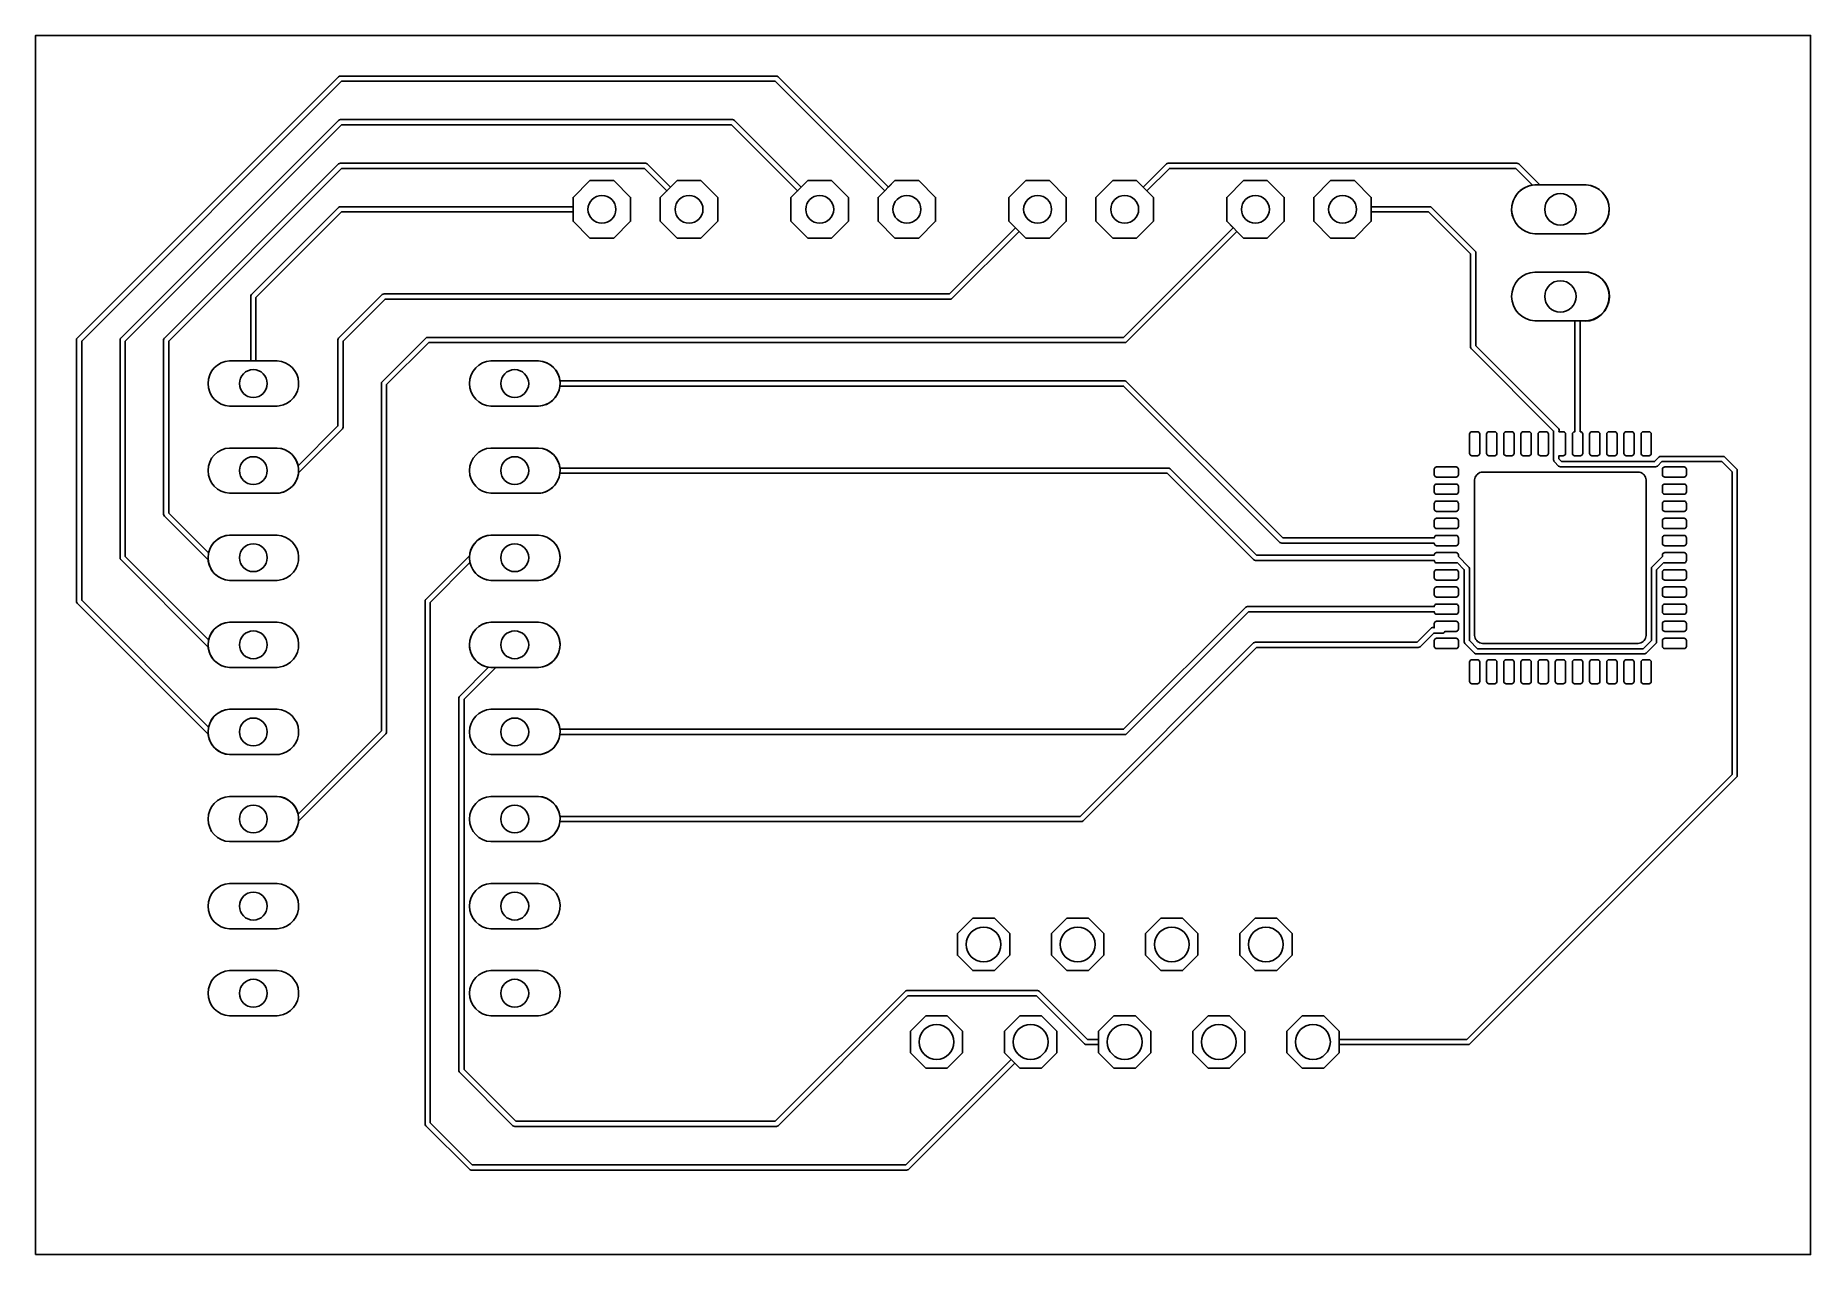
# Model space of a CAD drawing. Header units: millimetres. Extents: x 0 to 51.7, y 0 to 35.6.
import ezdxf

# ---------------------------------------------------------------- set-up
doc = ezdxf.new("R2010")
doc.units = ezdxf.units.MM

msp = doc.modelspace()

# ---------------------------------------------------------------- linework, layer by layer
at = {"layer": '16_copper'}
for points in [[(17.348, 30.133), (17.348, 30.827), (16.857, 31.318), (16.163, 31.318), (15.672, 30.827), (15.672, 30.133), (16.163, 29.642), (16.857, 29.642)], [(19.888, 30.133), (19.888, 30.827), (19.397, 31.318), (18.703, 31.318), (18.212, 30.827), (18.212, 30.133), (18.703, 29.642), (19.397, 29.642)], [(23.698, 30.133), (23.698, 30.827), (23.207, 31.318), (22.513, 31.318), (22.022, 30.827), (22.022, 30.133), (22.513, 29.642), (23.207, 29.642)], [(26.238, 30.133), (26.238, 30.827), (25.747, 31.318), (25.053, 31.318), (24.562, 30.827), (24.562, 30.133), (25.053, 29.642), (25.747, 29.642)], [(30.048, 30.133), (30.048, 30.827), (29.557, 31.318), (28.863, 31.318), (28.372, 30.827), (28.372, 30.133), (28.863, 29.642), (29.557, 29.642)], [(32.588, 30.133), (32.588, 30.827), (32.097, 31.318), (31.403, 31.318), (30.912, 30.827), (30.912, 30.133), (31.403, 29.642), (32.097, 29.642)], [(36.398, 30.133), (36.398, 30.827), (35.907, 31.318), (35.213, 31.318), (34.722, 30.827), (34.722, 30.133), (35.213, 29.642), (35.907, 29.642)], [(38.938, 30.133), (38.938, 30.827), (38.447, 31.318), (37.753, 31.318), (37.262, 30.827), (37.262, 30.133), (37.753, 29.642), (38.447, 29.642)], [(28.397, 8.727), (28.397, 9.358), (27.951, 9.804), (27.32, 9.804), (26.873, 9.358), (26.873, 8.727), (27.32, 8.28), (27.951, 8.28)], [(31.14, 8.727), (31.14, 9.358), (30.694, 9.804), (30.063, 9.804), (29.616, 9.358), (29.616, 8.727), (30.063, 8.28), (30.694, 8.28)], [(33.884, 8.727), (33.884, 9.358), (33.437, 9.804), (32.806, 9.804), (32.36, 9.358), (32.36, 8.727), (32.806, 8.28), (33.437, 8.28)], [(36.627, 8.727), (36.627, 9.358), (36.18, 9.804), (35.549, 9.804), (35.103, 9.358), (35.103, 8.727), (35.549, 8.28), (36.18, 8.28)], [(27.026, 5.882), (27.026, 6.513), (26.579, 6.96), (25.948, 6.96), (25.502, 6.513), (25.502, 5.882), (25.948, 5.436), (26.579, 5.436)], [(29.769, 5.882), (29.769, 6.513), (29.322, 6.96), (28.691, 6.96), (28.245, 6.513), (28.245, 5.882), (28.691, 5.436), (29.322, 5.436)], [(32.512, 5.882), (32.512, 6.513), (32.066, 6.96), (31.434, 6.96), (30.988, 6.513), (30.988, 5.882), (31.434, 5.436), (32.066, 5.436)], [(35.255, 5.882), (35.255, 6.513), (34.809, 6.96), (34.178, 6.96), (33.731, 6.513), (33.731, 5.882), (34.178, 5.436), (34.809, 5.436)], [(37.998, 5.882), (37.998, 6.513), (37.552, 6.96), (36.921, 6.96), (36.474, 6.513), (36.474, 5.882), (36.921, 5.436), (37.552, 5.436)]]:
    msp.add_lwpolyline(points, close=True, dxfattribs=at)
for points in [[(45.266, 29.776, 0.906348), (45.196, 31.191), (43.704, 31.191, 0.952081), (43.704, 29.769), (45.196, 29.769)], [(45.266, 27.236, 0.906348), (45.196, 28.651), (43.704, 28.651, 0.952081), (43.704, 27.229), (45.196, 27.229)], [(7.107, 24.746, 0.906346), (7.043, 26.06), (5.657, 26.06, 0.952079), (5.657, 24.74), (7.043, 24.74)], [(14.727, 24.746, 0.906346), (14.663, 26.06), (13.277, 26.06, 0.952079), (13.277, 24.74), (14.663, 24.74)], [(7.107, 22.206, 0.906346), (7.043, 23.52), (5.657, 23.52, 0.952079), (5.657, 22.2), (7.043, 22.2)], [(14.727, 22.206, 0.906346), (14.663, 23.52), (13.277, 23.52, 0.952079), (13.277, 22.2), (14.663, 22.2)], [(7.107, 19.666, 0.906346), (7.043, 20.98), (5.657, 20.98, 0.952079), (5.657, 19.66), (7.043, 19.66)], [(14.727, 19.666, 0.906346), (14.663, 20.98), (13.277, 20.98, 0.952079), (13.277, 19.66), (14.663, 19.66)], [(7.107, 17.126, 0.906346), (7.043, 18.44), (5.657, 18.44, 0.952079), (5.657, 17.12), (7.043, 17.12)], [(14.727, 17.126, 0.906346), (14.663, 18.44), (13.277, 18.44, 0.952079), (13.277, 17.12), (14.663, 17.12)], [(7.107, 14.586, 0.906346), (7.043, 15.9), (5.657, 15.9, 0.952079), (5.657, 14.58), (7.043, 14.58)], [(14.727, 14.586, 0.906346), (14.663, 15.9), (13.277, 15.9, 0.952079), (13.277, 14.58), (14.663, 14.58)], [(7.107, 12.046, 0.906346), (7.043, 13.36), (5.657, 13.36, 0.952079), (5.657, 12.04), (7.043, 12.04)], [(14.727, 12.046, 0.906346), (14.663, 13.36), (13.277, 13.36, 0.952079), (13.277, 12.04), (14.663, 12.04)], [(7.107, 9.506, 0.906346), (7.043, 10.82), (5.657, 10.82, 0.952079), (5.657, 9.5), (7.043, 9.5)], [(14.727, 9.506, 0.906346), (14.663, 10.82), (13.277, 10.82, 0.952079), (13.277, 9.5), (14.663, 9.5)], [(7.107, 6.966, 0.906346), (7.043, 8.28), (5.657, 8.28, 0.952079), (5.657, 6.96), (7.043, 6.96)], [(14.727, 6.966, 0.906346), (14.663, 8.28), (13.277, 8.28, 0.952079), (13.277, 6.96), (14.663, 6.96)]]:
    msp.add_lwpolyline(points, format="xyb", close=True, dxfattribs=at)
at = {"layer": '1_copper'}
for points in [[(7.107, 14.586, 0.906346), (7.043, 15.9), (5.657, 15.9, 0.337901), (5.045, 15.383), (1.346, 19.082), (1.346, 26.638), (8.922, 34.214), (21.558, 34.214), (24.753, 31.019), (24.562, 30.827), (24.562, 30.133), (25.053, 29.642), (25.747, 29.642), (26.238, 30.133), (26.238, 30.827), (25.747, 31.318), (25.053, 31.318), (24.861, 31.127), (21.644, 34.344, 0.198912), (21.59, 34.366), (8.89, 34.366, 0.198912), (8.836, 34.344), (1.216, 26.724, 0.198912), (1.194, 26.67), (1.194, 19.05, 0.198912), (1.216, 18.996), (5.026, 15.186), (5.032, 15.182), (5.036, 15.143, 0.357805), (5.657, 14.58), (7.043, 14.58)], [(7.107, 17.126, 0.906346), (7.043, 18.44), (5.657, 18.44, 0.337901), (5.045, 17.923), (2.616, 20.352), (2.616, 26.638), (8.922, 32.944), (20.288, 32.944), (22.213, 31.019), (22.022, 30.827), (22.022, 30.133), (22.513, 29.642), (23.207, 29.642), (23.698, 30.133), (23.698, 30.827), (23.207, 31.318), (22.513, 31.318), (22.321, 31.127), (20.374, 33.074, 0.198912), (20.32, 33.096), (8.89, 33.096, 0.198912), (8.836, 33.074), (2.486, 26.724, 0.198912), (2.464, 26.67), (2.464, 20.32, 0.198912), (2.486, 20.266), (5.026, 17.726), (5.032, 17.722), (5.036, 17.683, 0.357805), (5.657, 17.12), (7.043, 17.12)], [(7.107, 19.666, 0.906346), (7.043, 20.98), (5.657, 20.98, 0.337901), (5.045, 20.463), (3.886, 21.622), (3.886, 26.638), (8.922, 31.674), (17.748, 31.674), (18.403, 31.019), (18.212, 30.827), (18.212, 30.133), (18.703, 29.642), (19.397, 29.642), (19.888, 30.133), (19.888, 30.827), (19.397, 31.318), (18.703, 31.318), (18.511, 31.127), (17.834, 31.804, 0.198912), (17.78, 31.826), (8.89, 31.826, 0.198912), (8.836, 31.804), (3.756, 26.724, 0.198912), (3.734, 26.67), (3.734, 21.59, 0.198912), (3.756, 21.536), (5.026, 20.266), (5.032, 20.262), (5.036, 20.223, 0.357805), (5.657, 19.66), (7.043, 19.66)], [(32.588, 30.133), (32.588, 30.827), (32.397, 31.019), (33.052, 31.674), (43.148, 31.674), (43.638, 31.185, 0.908436), (43.704, 29.769), (45.196, 29.769, 0.952081), (45.196, 31.191), (43.847, 31.191), (43.234, 31.804, 0.198912), (43.18, 31.826), (33.02, 31.826, 0.198912), (32.966, 31.804), (32.289, 31.127), (32.097, 31.318), (31.403, 31.318), (30.912, 30.827), (30.912, 30.133), (31.403, 29.642), (32.097, 29.642)], [(7.107, 22.206, 0.330355), (7.664, 22.763), (7.668, 22.802), (7.674, 22.806), (8.944, 24.076, 0.198912), (8.966, 24.13), (8.966, 26.638), (10.192, 27.864), (26.67, 27.864, 0.198912), (26.724, 27.886), (28.671, 29.833), (28.863, 29.642), (29.557, 29.642), (30.048, 30.133), (30.048, 30.827), (29.557, 31.318), (28.863, 31.318), (28.372, 30.827), (28.372, 30.133), (28.563, 29.941), (26.638, 28.016), (10.16, 28.016, 0.198912), (10.106, 27.994), (8.836, 26.724, 0.198912), (8.814, 26.67), (8.814, 24.162), (7.655, 23.003, 0.337901), (7.043, 23.52), (5.657, 23.52, 0.952079), (5.657, 22.2), (7.043, 22.2)], [(7.107, 12.046, 0.330355), (7.664, 12.603), (7.668, 12.642), (7.674, 12.646), (10.214, 15.186, 0.198912), (10.236, 15.24), (10.236, 25.368), (11.462, 26.594), (31.75, 26.594, 0.198912), (31.804, 26.616), (35.021, 29.833), (35.213, 29.642), (35.907, 29.642), (36.398, 30.133), (36.398, 30.827), (35.907, 31.318), (35.213, 31.318), (34.722, 30.827), (34.722, 30.133), (34.913, 29.941), (31.718, 26.746), (11.43, 26.746, 0.198912), (11.376, 26.724), (10.106, 25.454, 0.198912), (10.084, 25.4), (10.084, 15.272), (7.655, 12.843, 0.337901), (7.043, 13.36), (5.657, 13.36, 0.952079), (5.657, 12.04), (7.043, 12.04)], [(7.107, 24.746, 0.906346), (7.043, 26.06), (6.426, 26.06), (6.426, 27.908), (8.922, 30.404), (15.672, 30.404), (15.672, 30.133), (16.163, 29.642), (16.857, 29.642), (17.348, 30.133), (17.348, 30.827), (16.857, 31.318), (16.163, 31.318), (15.672, 30.827), (15.672, 30.556), (8.89, 30.556, 0.198912), (8.836, 30.534), (6.296, 27.994, 0.198912), (6.274, 27.94), (6.274, 26.06), (5.657, 26.06, 0.952079), (5.657, 24.74), (7.043, 24.74)], [(44.254, 23.162, 0.169977), (44.275, 23.116), (44.396, 22.995, 0.198912), (44.45, 22.972), (47.224, 22.972, 0.198912), (47.278, 22.995), (47.406, 23.122), (49.16, 23.122), (49.454, 22.828), (49.454, 14.002), (41.726, 6.274), (37.998, 6.274), (37.998, 6.513), (37.552, 6.96), (36.921, 6.96), (36.474, 6.513), (36.474, 5.882), (36.921, 5.436), (37.552, 5.436), (37.998, 5.882), (37.998, 6.121), (41.758, 6.121, 0.198912), (41.811, 6.144), (49.584, 13.916, 0.198912), (49.606, 13.97), (49.606, 22.86, 0.198912), (49.584, 22.914), (49.245, 23.252, 0.198912), (49.191, 23.275), (47.374, 23.275, 0.198912), (47.32, 23.252), (47.193, 23.125), (44.482, 23.125), (44.405, 23.202), (44.405, 23.295), (44.535, 23.295), (44.554, 23.3), (44.571, 23.31), (44.585, 23.324), (44.595, 23.341), (44.6, 23.36), (44.6, 23.93), (44.595, 23.949), (44.585, 23.966), (44.571, 23.98), (44.554, 23.99), (44.535, 23.995), (44.405, 23.995, 0.357399), (44.382, 24.1), (41.986, 26.496), (41.986, 29.21, 0.198912), (41.964, 29.264), (40.694, 30.534, 0.198912), (40.64, 30.556), (38.938, 30.556), (38.938, 30.827), (38.447, 31.318), (37.753, 31.318), (37.262, 30.827), (37.262, 30.133), (37.753, 29.642), (38.447, 29.642), (38.938, 30.133), (38.938, 30.404), (40.608, 30.404), (41.834, 29.178), (41.834, 26.464, 0.198912), (41.856, 26.41), (44.252, 24.014), (44.252, 23.17)], [(45.054, 23.3), (45.071, 23.31), (45.085, 23.324), (45.095, 23.341), (45.1, 23.36), (45.1, 23.93), (45.095, 23.949), (45.085, 23.966), (45.071, 23.98), (45.054, 23.99), (45.035, 23.995), (45.026, 23.995), (45.026, 27.229, 0.971486), (45.334, 28.631), (45.266, 28.644), (45.196, 28.651), (43.704, 28.651, 0.952081), (43.704, 27.229), (44.874, 27.229), (44.874, 23.995), (44.865, 23.995), (44.846, 23.99), (44.829, 23.98), (44.815, 23.966), (44.805, 23.949), (44.8, 23.93), (44.8, 23.36), (44.805, 23.341), (44.815, 23.324), (44.829, 23.31), (44.846, 23.3), (44.865, 23.295), (45.035, 23.295)], [(41.429, 20.675), (41.446, 20.685), (41.46, 20.699), (41.47, 20.716), (41.475, 20.735), (41.475, 20.905), (41.47, 20.924), (41.46, 20.941), (41.446, 20.955), (41.429, 20.965), (41.41, 20.97), (40.84, 20.97), (40.821, 20.965), (40.804, 20.955), (40.79, 20.941), (40.78, 20.924), (40.775, 20.905), (40.775, 20.896), (36.362, 20.896), (31.804, 25.454, 0.198912), (31.75, 25.476), (15.286, 25.476, 0.366753), (14.663, 26.06), (13.277, 26.06, 0.952079), (13.277, 24.74), (14.663, 24.74, 0.366753), (15.286, 25.324), (31.718, 25.324), (36.276, 20.766, 0.198912), (36.33, 20.744), (40.775, 20.744), (40.775, 20.735), (40.78, 20.716), (40.79, 20.699), (40.804, 20.685), (40.821, 20.675), (40.84, 20.67), (41.41, 20.67)], [(46.907, 17.516, 0.169977), (46.952, 17.538), (47.232, 17.818, 0.198912), (47.255, 17.872), (47.255, 19.971), (47.463, 20.18), (47.471, 20.175), (47.49, 20.17), (48.06, 20.17), (48.079, 20.175), (48.096, 20.185), (48.11, 20.199), (48.12, 20.216), (48.125, 20.235), (48.125, 20.405), (48.12, 20.424), (48.11, 20.441), (48.096, 20.455), (48.079, 20.465), (48.06, 20.47), (47.49, 20.47), (47.471, 20.465), (47.454, 20.455), (47.44, 20.441), (47.43, 20.424), (47.425, 20.405), (47.425, 20.357), (47.125, 20.057, 0.198912), (47.102, 20.003), (47.102, 17.903), (46.867, 17.668), (42.033, 17.668), (41.798, 17.903), (41.798, 20.003, 0.198912), (41.775, 20.057), (41.475, 20.357), (41.475, 20.405), (41.47, 20.424), (41.46, 20.441), (41.446, 20.455), (41.429, 20.465), (41.41, 20.47), (40.84, 20.47), (40.821, 20.465), (40.804, 20.455), (40.79, 20.441), (40.78, 20.424), (40.775, 20.405), (40.775, 20.396), (35.592, 20.396), (33.074, 22.914, 0.198912), (33.02, 22.936), (15.286, 22.936, 0.366753), (14.663, 23.52), (13.277, 23.52, 0.952079), (13.277, 22.2), (14.663, 22.2, 0.366753), (15.286, 22.784), (32.988, 22.784), (35.506, 20.266, 0.198912), (35.56, 20.244), (40.775, 20.244), (40.775, 20.235), (40.78, 20.216), (40.79, 20.199), (40.804, 20.185), (40.821, 20.175), (40.84, 20.17), (41.41, 20.17), (41.429, 20.175), (41.437, 20.18), (41.645, 19.971), (41.645, 17.872, 0.198912), (41.668, 17.818), (41.948, 17.538, 0.198912), (42.002, 17.515), (46.898, 17.515)], [(25.408, 2.465, 0.169977), (25.454, 2.486), (28.547, 5.58), (28.691, 5.436), (29.322, 5.436), (29.769, 5.882), (29.769, 6.513), (29.322, 6.96), (28.691, 6.96), (28.245, 6.513), (28.245, 5.882), (28.44, 5.687), (25.368, 2.616), (12.732, 2.616), (11.506, 3.842), (11.506, 19.018), (12.665, 20.177, 0.337901), (13.277, 19.66), (14.663, 19.66, 0.952079), (14.663, 20.98), (13.277, 20.98, 0.357805), (12.656, 20.417), (12.652, 20.378), (12.646, 20.374), (11.376, 19.104, 0.198912), (11.354, 19.05), (11.354, 3.81, 0.198912), (11.376, 3.756), (12.646, 2.486, 0.198912), (12.7, 2.464), (25.4, 2.464)], [(14.727, 14.586, 0.339151), (15.286, 15.164), (31.75, 15.164, 0.198912), (31.804, 15.186), (35.362, 18.744), (40.775, 18.744), (40.775, 18.735), (40.78, 18.716), (40.79, 18.699), (40.804, 18.685), (40.821, 18.675), (40.84, 18.67), (41.41, 18.67), (41.429, 18.675), (41.446, 18.685), (41.46, 18.699), (41.47, 18.716), (41.475, 18.735), (41.475, 18.905), (41.47, 18.924), (41.46, 18.941), (41.446, 18.955), (41.429, 18.965), (41.41, 18.97), (40.84, 18.97), (40.821, 18.965), (40.804, 18.955), (40.79, 18.941), (40.78, 18.924), (40.775, 18.905), (40.775, 18.896), (35.33, 18.896, 0.198912), (35.276, 18.874), (31.718, 15.316), (15.286, 15.316, 0.366753), (14.663, 15.9), (13.277, 15.9, 0.952079), (13.277, 14.58), (14.663, 14.58)], [(21.598, 3.735, 0.169977), (21.644, 3.756), (25.432, 7.544), (29.178, 7.544), (30.579, 6.144, 0.198912), (30.632, 6.121), (30.988, 6.121), (30.988, 5.882), (31.434, 5.436), (32.066, 5.436), (32.512, 5.882), (32.512, 6.513), (32.066, 6.96), (31.434, 6.96), (30.988, 6.513), (30.988, 6.274), (30.664, 6.274), (29.264, 7.674, 0.198912), (29.21, 7.696), (25.4, 7.696, 0.198912), (25.346, 7.674), (21.558, 3.886), (14.002, 3.886), (12.497, 5.391), (12.497, 16.199), (13.417, 17.12), (14.663, 17.12, 0.952079), (14.663, 18.44), (13.277, 18.44, 0.903784), (13.209, 17.127), (12.367, 16.284, 0.198912), (12.344, 16.231), (12.344, 5.359, 0.198912), (12.367, 5.306), (13.916, 3.756, 0.198912), (13.97, 3.734), (21.59, 3.734)], [(14.727, 12.046, 0.339151), (15.286, 12.624), (30.48, 12.624, 0.198912), (30.534, 12.646), (35.592, 17.704), (40.306, 17.704, 0.198912), (40.36, 17.726), (40.756, 18.122), (41.004, 18.122, 0.315952), (41.083, 18.17), (41.41, 18.17), (41.429, 18.175), (41.446, 18.185), (41.46, 18.199), (41.47, 18.216), (41.475, 18.235), (41.475, 18.405), (41.47, 18.424), (41.46, 18.441), (41.446, 18.455), (41.429, 18.465), (41.41, 18.47), (40.84, 18.47), (40.821, 18.465), (40.804, 18.455), (40.79, 18.441), (40.78, 18.424), (40.775, 18.405), (40.775, 18.275, 0.357399), (40.67, 18.252), (40.274, 17.856), (35.56, 17.856, 0.198912), (35.506, 17.834), (30.448, 12.776), (15.286, 12.776, 0.366753), (14.663, 13.36), (13.277, 13.36, 0.952079), (13.277, 12.04), (14.663, 12.04)], [(7.107, 9.506, 0.906346), (7.043, 10.82), (5.657, 10.82, 0.952079), (5.657, 9.5), (7.043, 9.5)], [(14.727, 9.506, 0.906346), (14.663, 10.82), (13.277, 10.82, 0.952079), (13.277, 9.5), (14.663, 9.5)], [(7.107, 6.966, 0.906346), (7.043, 8.28), (5.657, 8.28, 0.952079), (5.657, 6.96), (7.043, 6.96)], [(14.727, 6.966, 0.906346), (14.663, 8.28), (13.277, 8.28, 0.952079), (13.277, 6.96), (14.663, 6.96)]]:
    msp.add_lwpolyline(points, format="xyb", close=True, dxfattribs=at)
for points in [[(42.054, 23.3), (42.071, 23.31), (42.085, 23.324), (42.095, 23.341), (42.1, 23.36), (42.1, 23.93), (42.095, 23.949), (42.085, 23.966), (42.071, 23.98), (42.054, 23.99), (42.035, 23.995), (41.865, 23.995), (41.846, 23.99), (41.829, 23.98), (41.815, 23.966), (41.805, 23.949), (41.8, 23.93), (41.8, 23.36), (41.805, 23.341), (41.815, 23.324), (41.829, 23.31), (41.846, 23.3), (41.865, 23.295), (42.035, 23.295)], [(42.554, 23.3), (42.571, 23.31), (42.585, 23.324), (42.595, 23.341), (42.6, 23.36), (42.6, 23.93), (42.595, 23.949), (42.585, 23.966), (42.571, 23.98), (42.554, 23.99), (42.535, 23.995), (42.365, 23.995), (42.346, 23.99), (42.329, 23.98), (42.315, 23.966), (42.305, 23.949), (42.3, 23.93), (42.3, 23.36), (42.305, 23.341), (42.315, 23.324), (42.329, 23.31), (42.346, 23.3), (42.365, 23.295), (42.535, 23.295)], [(43.054, 23.3), (43.071, 23.31), (43.085, 23.324), (43.095, 23.341), (43.1, 23.36), (43.1, 23.93), (43.095, 23.949), (43.085, 23.966), (43.071, 23.98), (43.054, 23.99), (43.035, 23.995), (42.865, 23.995), (42.846, 23.99), (42.829, 23.98), (42.815, 23.966), (42.805, 23.949), (42.8, 23.93), (42.8, 23.36), (42.805, 23.341), (42.815, 23.324), (42.829, 23.31), (42.846, 23.3), (42.865, 23.295), (43.035, 23.295)], [(43.554, 23.3), (43.571, 23.31), (43.585, 23.324), (43.595, 23.341), (43.6, 23.36), (43.6, 23.93), (43.595, 23.949), (43.585, 23.966), (43.571, 23.98), (43.554, 23.99), (43.535, 23.995), (43.365, 23.995), (43.346, 23.99), (43.329, 23.98), (43.315, 23.966), (43.305, 23.949), (43.3, 23.93), (43.3, 23.36), (43.305, 23.341), (43.315, 23.324), (43.329, 23.31), (43.346, 23.3), (43.365, 23.295), (43.535, 23.295)], [(44.054, 23.3), (44.071, 23.31), (44.085, 23.324), (44.095, 23.341), (44.1, 23.36), (44.1, 23.93), (44.095, 23.949), (44.085, 23.966), (44.071, 23.98), (44.054, 23.99), (44.035, 23.995), (43.865, 23.995), (43.846, 23.99), (43.829, 23.98), (43.815, 23.966), (43.805, 23.949), (43.8, 23.93), (43.8, 23.36), (43.805, 23.341), (43.815, 23.324), (43.829, 23.31), (43.846, 23.3), (43.865, 23.295), (44.035, 23.295)], [(45.554, 23.3), (45.571, 23.31), (45.585, 23.324), (45.595, 23.341), (45.6, 23.36), (45.6, 23.93), (45.595, 23.949), (45.585, 23.966), (45.571, 23.98), (45.554, 23.99), (45.535, 23.995), (45.365, 23.995), (45.346, 23.99), (45.329, 23.98), (45.315, 23.966), (45.305, 23.949), (45.3, 23.93), (45.3, 23.36), (45.305, 23.341), (45.315, 23.324), (45.329, 23.31), (45.346, 23.3), (45.365, 23.295), (45.535, 23.295)], [(46.054, 23.3), (46.071, 23.31), (46.085, 23.324), (46.095, 23.341), (46.1, 23.36), (46.1, 23.93), (46.095, 23.949), (46.085, 23.966), (46.071, 23.98), (46.054, 23.99), (46.035, 23.995), (45.865, 23.995), (45.846, 23.99), (45.829, 23.98), (45.815, 23.966), (45.805, 23.949), (45.8, 23.93), (45.8, 23.36), (45.805, 23.341), (45.815, 23.324), (45.829, 23.31), (45.846, 23.3), (45.865, 23.295), (46.035, 23.295)], [(46.554, 23.3), (46.571, 23.31), (46.585, 23.324), (46.595, 23.341), (46.6, 23.36), (46.6, 23.93), (46.595, 23.949), (46.585, 23.966), (46.571, 23.98), (46.554, 23.99), (46.535, 23.995), (46.365, 23.995), (46.346, 23.99), (46.329, 23.98), (46.315, 23.966), (46.305, 23.949), (46.3, 23.93), (46.3, 23.36), (46.305, 23.341), (46.315, 23.324), (46.329, 23.31), (46.346, 23.3), (46.365, 23.295), (46.535, 23.295)], [(47.054, 23.3), (47.071, 23.31), (47.085, 23.324), (47.095, 23.341), (47.1, 23.36), (47.1, 23.93), (47.095, 23.949), (47.085, 23.966), (47.071, 23.98), (47.054, 23.99), (47.035, 23.995), (46.865, 23.995), (46.846, 23.99), (46.829, 23.98), (46.815, 23.966), (46.805, 23.949), (46.8, 23.93), (46.8, 23.36), (46.805, 23.341), (46.815, 23.324), (46.829, 23.31), (46.846, 23.3), (46.865, 23.295), (47.035, 23.295)], [(41.429, 22.675), (41.446, 22.685), (41.46, 22.699), (41.47, 22.716), (41.475, 22.735), (41.475, 22.905), (41.47, 22.924), (41.46, 22.941), (41.446, 22.955), (41.429, 22.965), (41.41, 22.97), (40.84, 22.97), (40.821, 22.965), (40.804, 22.955), (40.79, 22.941), (40.78, 22.924), (40.775, 22.905), (40.775, 22.735), (40.78, 22.716), (40.79, 22.699), (40.804, 22.685), (40.821, 22.675), (40.84, 22.67), (41.41, 22.67)], [(46.759, 17.826), (46.796, 17.838), (46.831, 17.856), (46.863, 17.879), (46.891, 17.907), (46.914, 17.939), (46.932, 17.974), (46.944, 18.011), (46.95, 18.05), (46.95, 22.59), (46.944, 22.629), (46.932, 22.666), (46.914, 22.701), (46.891, 22.733), (46.863, 22.761), (46.831, 22.784), (46.796, 22.802), (46.759, 22.814), (46.72, 22.82), (42.18, 22.82), (42.141, 22.814), (42.104, 22.802), (42.069, 22.784), (42.037, 22.761), (42.009, 22.733), (41.986, 22.701), (41.968, 22.666), (41.956, 22.629), (41.95, 22.59), (41.95, 18.05), (41.956, 18.011), (41.968, 17.974), (41.986, 17.939), (42.009, 17.907), (42.037, 17.879), (42.069, 17.856), (42.104, 17.838), (42.141, 17.826), (42.18, 17.82), (46.72, 17.82)], [(48.079, 22.675), (48.096, 22.685), (48.11, 22.699), (48.12, 22.716), (48.125, 22.735), (48.125, 22.905), (48.12, 22.924), (48.11, 22.941), (48.096, 22.955), (48.079, 22.965), (48.06, 22.97), (47.49, 22.97), (47.471, 22.965), (47.454, 22.955), (47.44, 22.941), (47.43, 22.924), (47.425, 22.905), (47.425, 22.735), (47.43, 22.716), (47.44, 22.699), (47.454, 22.685), (47.471, 22.675), (47.49, 22.67), (48.06, 22.67)], [(41.429, 22.175), (41.446, 22.185), (41.46, 22.199), (41.47, 22.216), (41.475, 22.235), (41.475, 22.405), (41.47, 22.424), (41.46, 22.441), (41.446, 22.455), (41.429, 22.465), (41.41, 22.47), (40.84, 22.47), (40.821, 22.465), (40.804, 22.455), (40.79, 22.441), (40.78, 22.424), (40.775, 22.405), (40.775, 22.235), (40.78, 22.216), (40.79, 22.199), (40.804, 22.185), (40.821, 22.175), (40.84, 22.17), (41.41, 22.17)], [(48.079, 22.175), (48.096, 22.185), (48.11, 22.199), (48.12, 22.216), (48.125, 22.235), (48.125, 22.405), (48.12, 22.424), (48.11, 22.441), (48.096, 22.455), (48.079, 22.465), (48.06, 22.47), (47.49, 22.47), (47.471, 22.465), (47.454, 22.455), (47.44, 22.441), (47.43, 22.424), (47.425, 22.405), (47.425, 22.235), (47.43, 22.216), (47.44, 22.199), (47.454, 22.185), (47.471, 22.175), (47.49, 22.17), (48.06, 22.17)], [(41.429, 21.675), (41.446, 21.685), (41.46, 21.699), (41.47, 21.716), (41.475, 21.735), (41.475, 21.905), (41.47, 21.924), (41.46, 21.941), (41.446, 21.955), (41.429, 21.965), (41.41, 21.97), (40.84, 21.97), (40.821, 21.965), (40.804, 21.955), (40.79, 21.941), (40.78, 21.924), (40.775, 21.905), (40.775, 21.735), (40.78, 21.716), (40.79, 21.699), (40.804, 21.685), (40.821, 21.675), (40.84, 21.67), (41.41, 21.67)], [(48.079, 21.675), (48.096, 21.685), (48.11, 21.699), (48.12, 21.716), (48.125, 21.735), (48.125, 21.905), (48.12, 21.924), (48.11, 21.941), (48.096, 21.955), (48.079, 21.965), (48.06, 21.97), (47.49, 21.97), (47.471, 21.965), (47.454, 21.955), (47.44, 21.941), (47.43, 21.924), (47.425, 21.905), (47.425, 21.735), (47.43, 21.716), (47.44, 21.699), (47.454, 21.685), (47.471, 21.675), (47.49, 21.67), (48.06, 21.67)], [(41.429, 21.175), (41.446, 21.185), (41.46, 21.199), (41.47, 21.216), (41.475, 21.235), (41.475, 21.405), (41.47, 21.424), (41.46, 21.441), (41.446, 21.455), (41.429, 21.465), (41.41, 21.47), (40.84, 21.47), (40.821, 21.465), (40.804, 21.455), (40.79, 21.441), (40.78, 21.424), (40.775, 21.405), (40.775, 21.235), (40.78, 21.216), (40.79, 21.199), (40.804, 21.185), (40.821, 21.175), (40.84, 21.17), (41.41, 21.17)], [(48.079, 21.175), (48.096, 21.185), (48.11, 21.199), (48.12, 21.216), (48.125, 21.235), (48.125, 21.405), (48.12, 21.424), (48.11, 21.441), (48.096, 21.455), (48.079, 21.465), (48.06, 21.47), (47.49, 21.47), (47.471, 21.465), (47.454, 21.455), (47.44, 21.441), (47.43, 21.424), (47.425, 21.405), (47.425, 21.235), (47.43, 21.216), (47.44, 21.199), (47.454, 21.185), (47.471, 21.175), (47.49, 21.17), (48.06, 21.17)], [(48.079, 20.675), (48.096, 20.685), (48.11, 20.699), (48.12, 20.716), (48.125, 20.735), (48.125, 20.905), (48.12, 20.924), (48.11, 20.941), (48.096, 20.955), (48.079, 20.965), (48.06, 20.97), (47.49, 20.97), (47.471, 20.965), (47.454, 20.955), (47.44, 20.941), (47.43, 20.924), (47.425, 20.905), (47.425, 20.735), (47.43, 20.716), (47.44, 20.699), (47.454, 20.685), (47.471, 20.675), (47.49, 20.67), (48.06, 20.67)], [(41.429, 19.675), (41.446, 19.685), (41.46, 19.699), (41.47, 19.716), (41.475, 19.735), (41.475, 19.905), (41.47, 19.924), (41.46, 19.941), (41.446, 19.955), (41.429, 19.965), (41.41, 19.97), (40.84, 19.97), (40.821, 19.965), (40.804, 19.955), (40.79, 19.941), (40.78, 19.924), (40.775, 19.905), (40.775, 19.735), (40.78, 19.716), (40.79, 19.699), (40.804, 19.685), (40.821, 19.675), (40.84, 19.67), (41.41, 19.67)], [(48.079, 19.675), (48.096, 19.685), (48.11, 19.699), (48.12, 19.716), (48.125, 19.735), (48.125, 19.905), (48.12, 19.924), (48.11, 19.941), (48.096, 19.955), (48.079, 19.965), (48.06, 19.97), (47.49, 19.97), (47.471, 19.965), (47.454, 19.955), (47.44, 19.941), (47.43, 19.924), (47.425, 19.905), (47.425, 19.735), (47.43, 19.716), (47.44, 19.699), (47.454, 19.685), (47.471, 19.675), (47.49, 19.67), (48.06, 19.67)], [(41.429, 19.175), (41.446, 19.185), (41.46, 19.199), (41.47, 19.216), (41.475, 19.235), (41.475, 19.405), (41.47, 19.424), (41.46, 19.441), (41.446, 19.455), (41.429, 19.465), (41.41, 19.47), (40.84, 19.47), (40.821, 19.465), (40.804, 19.455), (40.79, 19.441), (40.78, 19.424), (40.775, 19.405), (40.775, 19.235), (40.78, 19.216), (40.79, 19.199), (40.804, 19.185), (40.821, 19.175), (40.84, 19.17), (41.41, 19.17)], [(48.079, 19.175), (48.096, 19.185), (48.11, 19.199), (48.12, 19.216), (48.125, 19.235), (48.125, 19.405), (48.12, 19.424), (48.11, 19.441), (48.096, 19.455), (48.079, 19.465), (48.06, 19.47), (47.49, 19.47), (47.471, 19.465), (47.454, 19.455), (47.44, 19.441), (47.43, 19.424), (47.425, 19.405), (47.425, 19.235), (47.43, 19.216), (47.44, 19.199), (47.454, 19.185), (47.471, 19.175), (47.49, 19.17), (48.06, 19.17)], [(48.079, 18.675), (48.096, 18.685), (48.11, 18.699), (48.12, 18.716), (48.125, 18.735), (48.125, 18.905), (48.12, 18.924), (48.11, 18.941), (48.096, 18.955), (48.079, 18.965), (48.06, 18.97), (47.49, 18.97), (47.471, 18.965), (47.454, 18.955), (47.44, 18.941), (47.43, 18.924), (47.425, 18.905), (47.425, 18.735), (47.43, 18.716), (47.44, 18.699), (47.454, 18.685), (47.471, 18.675), (47.49, 18.67), (48.06, 18.67)], [(48.079, 18.175), (48.096, 18.185), (48.11, 18.199), (48.12, 18.216), (48.125, 18.235), (48.125, 18.405), (48.12, 18.424), (48.11, 18.441), (48.096, 18.455), (48.079, 18.465), (48.06, 18.47), (47.49, 18.47), (47.471, 18.465), (47.454, 18.455), (47.44, 18.441), (47.43, 18.424), (47.425, 18.405), (47.425, 18.235), (47.43, 18.216), (47.44, 18.199), (47.454, 18.185), (47.471, 18.175), (47.49, 18.17), (48.06, 18.17)], [(41.429, 17.675), (41.446, 17.685), (41.46, 17.699), (41.47, 17.716), (41.475, 17.735), (41.475, 17.905), (41.47, 17.924), (41.46, 17.941), (41.446, 17.955), (41.429, 17.965), (41.41, 17.97), (40.84, 17.97), (40.821, 17.965), (40.804, 17.955), (40.79, 17.941), (40.78, 17.924), (40.775, 17.905), (40.775, 17.735), (40.78, 17.716), (40.79, 17.699), (40.804, 17.685), (40.821, 17.675), (40.84, 17.67), (41.41, 17.67)], [(48.079, 17.675), (48.096, 17.685), (48.11, 17.699), (48.12, 17.716), (48.125, 17.735), (48.125, 17.905), (48.12, 17.924), (48.11, 17.941), (48.096, 17.955), (48.079, 17.965), (48.06, 17.97), (47.49, 17.97), (47.471, 17.965), (47.454, 17.955), (47.44, 17.941), (47.43, 17.924), (47.425, 17.905), (47.425, 17.735), (47.43, 17.716), (47.44, 17.699), (47.454, 17.685), (47.471, 17.675), (47.49, 17.67), (48.06, 17.67)], [(42.054, 16.65), (42.071, 16.66), (42.085, 16.674), (42.095, 16.691), (42.1, 16.71), (42.1, 17.28), (42.095, 17.299), (42.085, 17.316), (42.071, 17.33), (42.054, 17.34), (42.035, 17.345), (41.865, 17.345), (41.846, 17.34), (41.829, 17.33), (41.815, 17.316), (41.805, 17.299), (41.8, 17.28), (41.8, 16.71), (41.805, 16.691), (41.815, 16.674), (41.829, 16.66), (41.846, 16.65), (41.865, 16.645), (42.035, 16.645)], [(42.554, 16.65), (42.571, 16.66), (42.585, 16.674), (42.595, 16.691), (42.6, 16.71), (42.6, 17.28), (42.595, 17.299), (42.585, 17.316), (42.571, 17.33), (42.554, 17.34), (42.535, 17.345), (42.365, 17.345), (42.346, 17.34), (42.329, 17.33), (42.315, 17.316), (42.305, 17.299), (42.3, 17.28), (42.3, 16.71), (42.305, 16.691), (42.315, 16.674), (42.329, 16.66), (42.346, 16.65), (42.365, 16.645), (42.535, 16.645)], [(43.054, 16.65), (43.071, 16.66), (43.085, 16.674), (43.095, 16.691), (43.1, 16.71), (43.1, 17.28), (43.095, 17.299), (43.085, 17.316), (43.071, 17.33), (43.054, 17.34), (43.035, 17.345), (42.865, 17.345), (42.846, 17.34), (42.829, 17.33), (42.815, 17.316), (42.805, 17.299), (42.8, 17.28), (42.8, 16.71), (42.805, 16.691), (42.815, 16.674), (42.829, 16.66), (42.846, 16.65), (42.865, 16.645), (43.035, 16.645)], [(43.554, 16.65), (43.571, 16.66), (43.585, 16.674), (43.595, 16.691), (43.6, 16.71), (43.6, 17.28), (43.595, 17.299), (43.585, 17.316), (43.571, 17.33), (43.554, 17.34), (43.535, 17.345), (43.365, 17.345), (43.346, 17.34), (43.329, 17.33), (43.315, 17.316), (43.305, 17.299), (43.3, 17.28), (43.3, 16.71), (43.305, 16.691), (43.315, 16.674), (43.329, 16.66), (43.346, 16.65), (43.365, 16.645), (43.535, 16.645)], [(44.054, 16.65), (44.071, 16.66), (44.085, 16.674), (44.095, 16.691), (44.1, 16.71), (44.1, 17.28), (44.095, 17.299), (44.085, 17.316), (44.071, 17.33), (44.054, 17.34), (44.035, 17.345), (43.865, 17.345), (43.846, 17.34), (43.829, 17.33), (43.815, 17.316), (43.805, 17.299), (43.8, 17.28), (43.8, 16.71), (43.805, 16.691), (43.815, 16.674), (43.829, 16.66), (43.846, 16.65), (43.865, 16.645), (44.035, 16.645)], [(44.554, 16.65), (44.571, 16.66), (44.585, 16.674), (44.595, 16.691), (44.6, 16.71), (44.6, 17.28), (44.595, 17.299), (44.585, 17.316), (44.571, 17.33), (44.554, 17.34), (44.535, 17.345), (44.365, 17.345), (44.346, 17.34), (44.329, 17.33), (44.315, 17.316), (44.305, 17.299), (44.3, 17.28), (44.3, 16.71), (44.305, 16.691), (44.315, 16.674), (44.329, 16.66), (44.346, 16.65), (44.365, 16.645), (44.535, 16.645)], [(45.054, 16.65), (45.071, 16.66), (45.085, 16.674), (45.095, 16.691), (45.1, 16.71), (45.1, 17.28), (45.095, 17.299), (45.085, 17.316), (45.071, 17.33), (45.054, 17.34), (45.035, 17.345), (44.865, 17.345), (44.846, 17.34), (44.829, 17.33), (44.815, 17.316), (44.805, 17.299), (44.8, 17.28), (44.8, 16.71), (44.805, 16.691), (44.815, 16.674), (44.829, 16.66), (44.846, 16.65), (44.865, 16.645), (45.035, 16.645)], [(45.554, 16.65), (45.571, 16.66), (45.585, 16.674), (45.595, 16.691), (45.6, 16.71), (45.6, 17.28), (45.595, 17.299), (45.585, 17.316), (45.571, 17.33), (45.554, 17.34), (45.535, 17.345), (45.365, 17.345), (45.346, 17.34), (45.329, 17.33), (45.315, 17.316), (45.305, 17.299), (45.3, 17.28), (45.3, 16.71), (45.305, 16.691), (45.315, 16.674), (45.329, 16.66), (45.346, 16.65), (45.365, 16.645), (45.535, 16.645)], [(46.054, 16.65), (46.071, 16.66), (46.085, 16.674), (46.095, 16.691), (46.1, 16.71), (46.1, 17.28), (46.095, 17.299), (46.085, 17.316), (46.071, 17.33), (46.054, 17.34), (46.035, 17.345), (45.865, 17.345), (45.846, 17.34), (45.829, 17.33), (45.815, 17.316), (45.805, 17.299), (45.8, 17.28), (45.8, 16.71), (45.805, 16.691), (45.815, 16.674), (45.829, 16.66), (45.846, 16.65), (45.865, 16.645), (46.035, 16.645)], [(46.554, 16.65), (46.571, 16.66), (46.585, 16.674), (46.595, 16.691), (46.6, 16.71), (46.6, 17.28), (46.595, 17.299), (46.585, 17.316), (46.571, 17.33), (46.554, 17.34), (46.535, 17.345), (46.365, 17.345), (46.346, 17.34), (46.329, 17.33), (46.315, 17.316), (46.305, 17.299), (46.3, 17.28), (46.3, 16.71), (46.305, 16.691), (46.315, 16.674), (46.329, 16.66), (46.346, 16.65), (46.365, 16.645), (46.535, 16.645)], [(47.054, 16.65), (47.071, 16.66), (47.085, 16.674), (47.095, 16.691), (47.1, 16.71), (47.1, 17.28), (47.095, 17.299), (47.085, 17.316), (47.071, 17.33), (47.054, 17.34), (47.035, 17.345), (46.865, 17.345), (46.846, 17.34), (46.829, 17.33), (46.815, 17.316), (46.805, 17.299), (46.8, 17.28), (46.8, 16.71), (46.805, 16.691), (46.815, 16.674), (46.829, 16.66), (46.846, 16.65), (46.865, 16.645), (47.035, 16.645)], [(28.397, 8.727), (28.397, 9.358), (27.951, 9.804), (27.32, 9.804), (26.873, 9.358), (26.873, 8.727), (27.32, 8.28), (27.951, 8.28)], [(31.14, 8.727), (31.14, 9.358), (30.694, 9.804), (30.063, 9.804), (29.616, 9.358), (29.616, 8.727), (30.063, 8.28), (30.694, 8.28)], [(33.884, 8.727), (33.884, 9.358), (33.437, 9.804), (32.806, 9.804), (32.36, 9.358), (32.36, 8.727), (32.806, 8.28), (33.437, 8.28)], [(36.627, 8.727), (36.627, 9.358), (36.18, 9.804), (35.549, 9.804), (35.103, 9.358), (35.103, 8.727), (35.549, 8.28), (36.18, 8.28)], [(27.026, 5.882), (27.026, 6.513), (26.579, 6.96), (25.948, 6.96), (25.502, 6.513), (25.502, 5.882), (25.948, 5.436), (26.579, 5.436)], [(35.255, 5.882), (35.255, 6.513), (34.809, 6.96), (34.178, 6.96), (33.731, 6.513), (33.731, 5.882), (34.178, 5.436), (34.809, 5.436)]]:
    msp.add_lwpolyline(points, close=True, dxfattribs=at)
at = {"layer": 'drills_PTH'}
for centre, radius in [((16.51, 30.48), 0.406), ((19.05, 30.48), 0.406), ((22.86, 30.48), 0.406), ((25.4, 30.48), 0.406), ((29.21, 30.48), 0.406), ((31.75, 30.48), 0.406), ((35.56, 30.48), 0.406), ((38.1, 30.48), 0.406), ((44.45, 30.48), 0.457), ((44.45, 27.94), 0.457), ((6.35, 25.4), 0.406), ((13.97, 25.4), 0.406), ((6.35, 22.86), 0.406), ((13.97, 22.86), 0.406), ((6.35, 20.32), 0.406), ((13.97, 20.32), 0.406), ((6.35, 17.78), 0.406), ((13.97, 17.78), 0.406), ((6.35, 15.24), 0.406), ((13.97, 15.24), 0.406), ((6.35, 12.7), 0.406), ((13.97, 12.7), 0.406), ((6.35, 10.16), 0.406), ((13.97, 10.16), 0.406), ((27.635, 9.042), 0.508), ((30.378, 9.042), 0.508), ((33.122, 9.042), 0.508), ((35.865, 9.042), 0.508), ((6.35, 7.62), 0.406), ((13.97, 7.62), 0.406), ((26.264, 6.198), 0.508), ((29.007, 6.198), 0.508), ((31.75, 6.198), 0.508), ((34.493, 6.198), 0.508), ((37.236, 6.198), 0.508)]:
    msp.add_circle(centre, radius, dxfattribs=at)
at = {"layer": 'outline'}
msp.add_lwpolyline([(0, 0), (51.74, 0), (51.74, 35.55), (0, 35.55), (0, 0)], close=True, dxfattribs=at)

doc.saveas('drawing.dxf')
